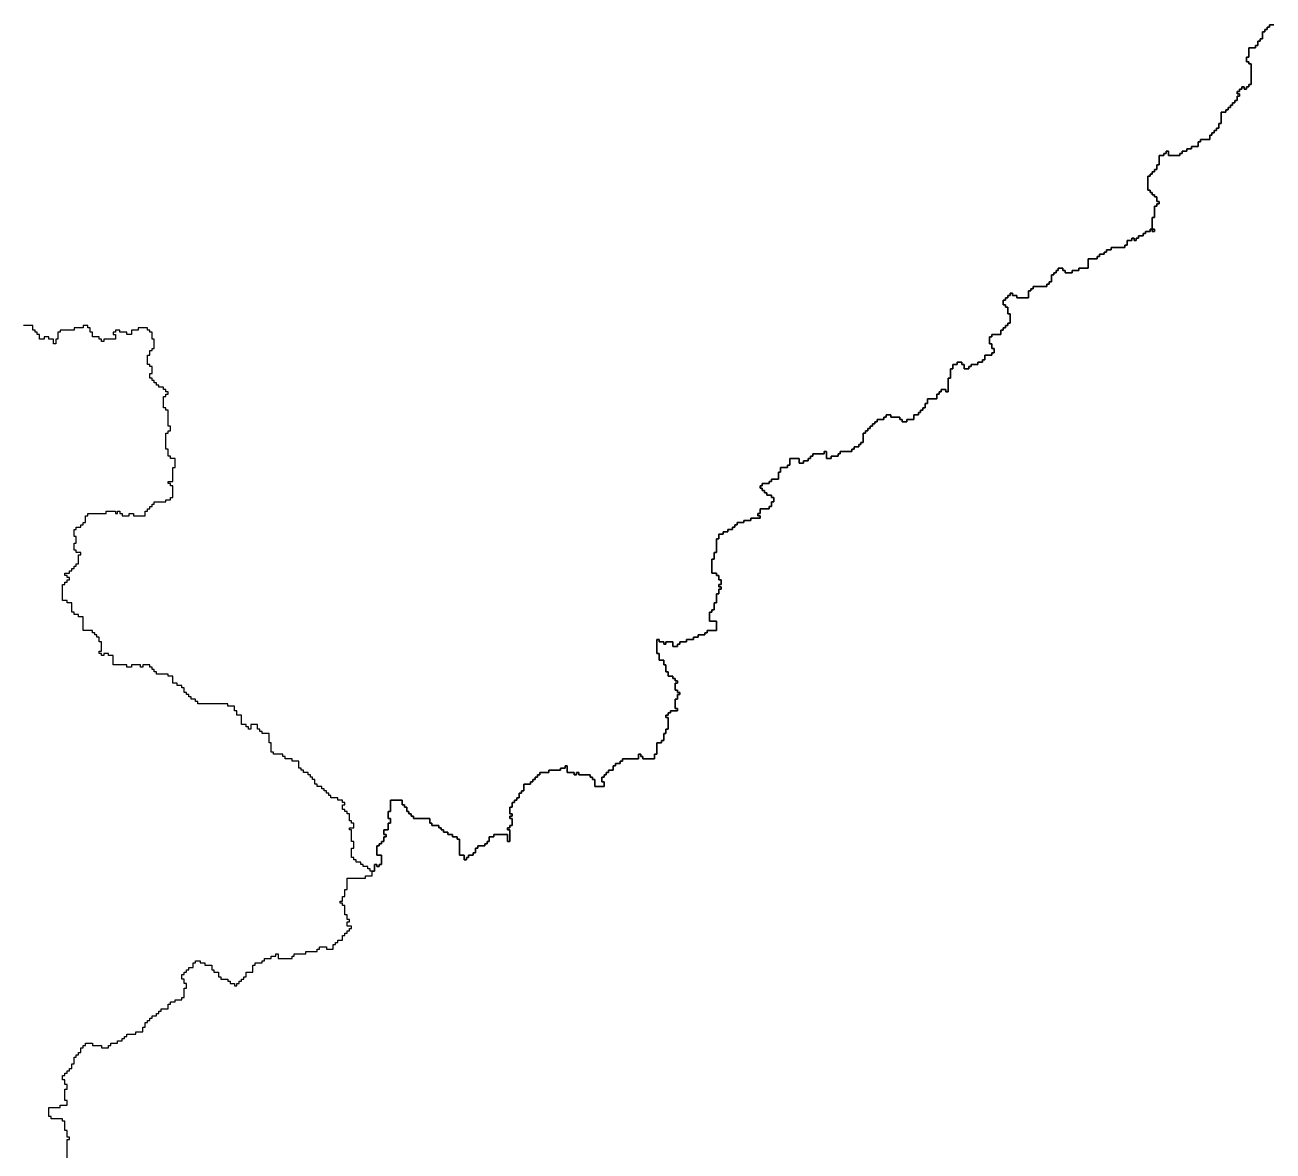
# Model space of a CAD drawing. Header units: inches. Extents: x -98695 to 376223, y 1122520 to 1501782.
# Drawn here: x -35347 to -18567, y 1339743 to 1354889 of the extents above; entities that cross this region are included whole.
import ezdxf

# ---------------------------------------------------------------- set-up
doc = ezdxf.new("R2010")
doc.units = ezdxf.units.IN
doc.header["$MEASUREMENT"] = 0
doc.layers.add('subs1', color=7, linetype='Continuous', true_color=0xc8dcf7)

msp = doc.modelspace()

# ---------------------------------------------------------------- linework, layer by layer
at = {"layer": 'subs1'}
for points in [[(-18555, 1354889, 0), (-18616, 1354889, 0), (-18616, 1354858, 0), (-18647, 1354858, 0), (-18647, 1354827, 0), (-18678, 1354827, 0), (-18678, 1354796, 0), (-18709, 1354796, 0), (-18709, 1354704, 0), (-18740, 1354704, 0), (-18740, 1354673, 0), (-18771, 1354673, 0), (-18771, 1354611, 0), (-18802, 1354611, 0), (-18802, 1354580, 0), (-18894, 1354580, 0), (-18894, 1354457, 0), (-18925, 1354457, 0), (-18925, 1354395, 0), (-18894, 1354395, 0), (-18894, 1354364, 0), (-18863, 1354364, 0), (-18863, 1354087, 0), (-18894, 1354087, 0), (-18894, 1354056, 0), (-18925, 1354056, 0), (-18925, 1354025, 0), (-18956, 1354025, 0), (-18956, 1354056, 0), (-18987, 1354056, 0), (-18987, 1354025, 0), (-19017, 1354025, 0), (-19017, 1353994, 0), (-19048, 1353994, 0), (-19048, 1353963, 0), (-19017, 1353963, 0), (-19017, 1353933, 0), (-19048, 1353933, 0), (-19048, 1353871, 0), (-19079, 1353871, 0), (-19079, 1353840, 0), (-19110, 1353840, 0), (-19110, 1353809, 0), (-19141, 1353809, 0), (-19141, 1353778, 0), (-19172, 1353778, 0), (-19172, 1353748, 0), (-19203, 1353748, 0), (-19203, 1353717, 0), (-19264, 1353717, 0), (-19264, 1353562, 0), (-19295, 1353562, 0), (-19295, 1353501, 0), (-19326, 1353501, 0), (-19326, 1353470, 0), (-19357, 1353470, 0), (-19357, 1353439, 0), (-19388, 1353439, 0), (-19388, 1353408, 0), (-19418, 1353408, 0), (-19418, 1353347, 0), (-19542, 1353347, 0), (-19542, 1353316, 0), (-19573, 1353316, 0), (-19573, 1353254, 0), (-19665, 1353254, 0), (-19665, 1353223, 0), (-19727, 1353223, 0), (-19727, 1353192, 0), (-19789, 1353192, 0), (-19789, 1353161, 0), (-19819, 1353161, 0), (-19819, 1353131, 0), (-19974, 1353131, 0), (-19974, 1353192, 0), (-20005, 1353192, 0), (-20005, 1353161, 0), (-20035, 1353161, 0), (-20035, 1353131, 0), (-20097, 1353131, 0), (-20097, 1353007, 0), (-20128, 1353007, 0), (-20128, 1352946, 0), (-20159, 1352946, 0), (-20159, 1352915, 0), (-20190, 1352915, 0), (-20190, 1352884, 0), (-20220, 1352884, 0), (-20220, 1352853, 0), (-20251, 1352853, 0), (-20251, 1352668, 0), (-20220, 1352668, 0), (-20220, 1352637, 0), (-20190, 1352637, 0), (-20190, 1352606, 0), (-20159, 1352606, 0), (-20159, 1352575, 0), (-20128, 1352575, 0), (-20128, 1352514, 0), (-20097, 1352514, 0), (-20097, 1352483, 0), (-20128, 1352483, 0), (-20128, 1352452, 0), (-20159, 1352452, 0), (-20159, 1352298, 0), (-20190, 1352298, 0), (-20190, 1352144, 0), (-20220, 1352144, 0), (-20220, 1352113, 0), (-20282, 1352113, 0), (-20282, 1352082, 0), (-20313, 1352082, 0), (-20313, 1352051, 0), (-20375, 1352051, 0), (-20375, 1352020, 0), (-20406, 1352020, 0), (-20406, 1351989, 0), (-20436, 1351989, 0), (-20436, 1352020, 0), (-20467, 1352020, 0), (-20467, 1351989, 0), (-20529, 1351989, 0), (-20529, 1351928, 0), (-20560, 1351928, 0), (-20560, 1351897, 0), (-20745, 1351897, 0), (-20745, 1351866, 0), (-20807, 1351866, 0), (-20807, 1351835, 0), (-20837, 1351835, 0), (-20837, 1351804, 0), (-20899, 1351804, 0), (-20899, 1351773, 0), (-20930, 1351773, 0), (-20930, 1351743, 0), (-21053, 1351743, 0), (-21053, 1351619, 0), (-21177, 1351619, 0), (-21177, 1351588, 0), (-21269, 1351588, 0), (-21269, 1351557, 0), (-21362, 1351557, 0), (-21362, 1351588, 0), (-21393, 1351588, 0), (-21393, 1351619, 0), (-21454, 1351619, 0), (-21454, 1351588, 0), (-21485, 1351588, 0), (-21485, 1351557, 0), (-21516, 1351557, 0), (-21516, 1351527, 0), (-21547, 1351527, 0), (-21547, 1351434, 0), (-21578, 1351434, 0), (-21578, 1351403, 0), (-21609, 1351403, 0), (-21609, 1351372, 0), (-21794, 1351372, 0), (-21794, 1351341, 0), (-21825, 1351341, 0), (-21825, 1351311, 0), (-21855, 1351311, 0), (-21855, 1351218, 0), (-22010, 1351218, 0), (-22010, 1351249, 0), (-22071, 1351249, 0), (-22071, 1351280, 0), (-22102, 1351280, 0), (-22102, 1351249, 0), (-22133, 1351249, 0), (-22133, 1351218, 0), (-22164, 1351218, 0), (-22164, 1351187, 0), (-22195, 1351187, 0), (-22195, 1351126, 0), (-22164, 1351126, 0), (-22164, 1351095, 0), (-22133, 1351095, 0), (-22133, 1351002, 0), (-22102, 1351002, 0), (-22102, 1350879, 0), (-22133, 1350879, 0), (-22133, 1350848, 0), (-22164, 1350848, 0), (-22164, 1350817, 0), (-22195, 1350817, 0), (-22195, 1350786, 0), (-22226, 1350786, 0), (-22226, 1350725, 0), (-22349, 1350725, 0), (-22349, 1350694, 0), (-22380, 1350694, 0), (-22380, 1350601, 0), (-22349, 1350601, 0), (-22349, 1350539, 0), (-22318, 1350539, 0), (-22318, 1350478, 0), (-22349, 1350478, 0), (-22349, 1350447, 0), (-22441, 1350447, 0), (-22441, 1350385, 0), (-22472, 1350385, 0), (-22472, 1350354, 0), (-22534, 1350354, 0), (-22534, 1350324, 0), (-22627, 1350324, 0), (-22627, 1350293, 0), (-22657, 1350293, 0), (-22657, 1350262, 0), (-22719, 1350262, 0), (-22719, 1350324, 0), (-22750, 1350324, 0), (-22750, 1350354, 0), (-22812, 1350354, 0), (-22812, 1350324, 0), (-22873, 1350324, 0), (-22873, 1350262, 0), (-22904, 1350262, 0), (-22904, 1350138, 0), (-22935, 1350138, 0), (-22935, 1349953, 0), (-22966, 1349953, 0), (-22966, 1349984, 0), (-23028, 1349984, 0), (-23028, 1349953, 0), (-23058, 1349953, 0), (-23058, 1349923, 0), (-23089, 1349923, 0), (-23089, 1349861, 0), (-23213, 1349861, 0), (-23213, 1349799, 0), (-23243, 1349799, 0), (-23243, 1349737, 0), (-23274, 1349737, 0), (-23274, 1349707, 0), (-23305, 1349707, 0), (-23305, 1349676, 0), (-23336, 1349676, 0), (-23336, 1349645, 0), (-23398, 1349645, 0), (-23398, 1349583, 0), (-23490, 1349583, 0), (-23490, 1349552, 0), (-23552, 1349552, 0), (-23552, 1349583, 0), (-23583, 1349583, 0), (-23583, 1349614, 0), (-23706, 1349614, 0), (-23706, 1349645, 0), (-23768, 1349645, 0), (-23768, 1349614, 0), (-23799, 1349614, 0), (-23799, 1349583, 0), (-23891, 1349583, 0), (-23891, 1349552, 0), (-23922, 1349552, 0), (-23922, 1349522, 0), (-23953, 1349522, 0), (-23953, 1349491, 0), (-23984, 1349491, 0), (-23984, 1349460, 0), (-24015, 1349460, 0), (-24015, 1349429, 0), (-24045, 1349429, 0), (-24045, 1349398, 0), (-24076, 1349398, 0), (-24076, 1349275, 0), (-24107, 1349275, 0), (-24107, 1349244, 0), (-24138, 1349244, 0), (-24138, 1349213, 0), (-24200, 1349213, 0), (-24200, 1349182, 0), (-24231, 1349182, 0), (-24231, 1349151, 0), (-24385, 1349151, 0), (-24385, 1349121, 0), (-24416, 1349121, 0), (-24416, 1349090, 0), (-24508, 1349090, 0), (-24508, 1349059, 0), (-24570, 1349059, 0), (-24570, 1349151, 0), (-24601, 1349151, 0), (-24601, 1349121, 0), (-24755, 1349121, 0), (-24755, 1349090, 0), (-24786, 1349090, 0), (-24786, 1349059, 0), (-24817, 1349059, 0), (-24817, 1349028, 0), (-24878, 1349028, 0), (-24878, 1348997, 0), (-24940, 1348997, 0), (-24940, 1349059, 0), (-25063, 1349059, 0), (-25063, 1348966, 0), (-25094, 1348966, 0), (-25094, 1348935, 0), (-25187, 1348935, 0), (-25187, 1348874, 0), (-25218, 1348874, 0), (-25218, 1348781, 0), (-25310, 1348781, 0), (-25310, 1348750, 0), (-25341, 1348750, 0), (-25341, 1348720, 0), (-25434, 1348720, 0), (-25434, 1348689, 0), (-25464, 1348689, 0), (-25464, 1348658, 0), (-25434, 1348658, 0), (-25434, 1348627, 0), (-25403, 1348627, 0), (-25403, 1348596, 0), (-25372, 1348596, 0), (-25372, 1348565, 0), (-25310, 1348565, 0), (-25310, 1348534, 0), (-25279, 1348534, 0), (-25279, 1348473, 0), (-25310, 1348473, 0), (-25310, 1348411, 0), (-25341, 1348411, 0), (-25341, 1348380, 0), (-25464, 1348380, 0), (-25464, 1348319, 0), (-25495, 1348319, 0), (-25495, 1348288, 0), (-25464, 1348288, 0), (-25464, 1348257, 0), (-25588, 1348257, 0), (-25588, 1348226, 0), (-25680, 1348226, 0), (-25680, 1348195, 0), (-25773, 1348195, 0), (-25773, 1348164, 0), (-25804, 1348164, 0), (-25804, 1348133, 0), (-25835, 1348133, 0), (-25835, 1348103, 0), (-25896, 1348103, 0), (-25896, 1348072, 0), (-25958, 1348072, 0), (-25958, 1348041, 0), (-26020, 1348041, 0), (-26020, 1347979, 0), (-26051, 1347979, 0), (-26051, 1347794, 0), (-26081, 1347794, 0), (-26081, 1347702, 0), (-26112, 1347702, 0), (-26112, 1347516, 0), (-26051, 1347516, 0), (-26051, 1347486, 0), (-26020, 1347486, 0), (-26020, 1347424, 0), (-25989, 1347424, 0), (-25989, 1347362, 0), (-26020, 1347362, 0), (-26020, 1347331, 0), (-25989, 1347331, 0), (-25989, 1347301, 0), (-26020, 1347301, 0), (-26020, 1347239, 0), (-26051, 1347239, 0), (-26051, 1347115, 0), (-26081, 1347115, 0), (-26081, 1347023, 0), (-26112, 1347023, 0), (-26112, 1346992, 0), (-26143, 1346992, 0), (-26143, 1346869, 0), (-26051, 1346869, 0), (-26051, 1346745, 0), (-26174, 1346745, 0), (-26174, 1346714, 0), (-26205, 1346714, 0), (-26205, 1346684, 0), (-26297, 1346684, 0), (-26297, 1346653, 0), (-26359, 1346653, 0), (-26359, 1346622, 0), (-26452, 1346622, 0), (-26452, 1346591, 0), (-26544, 1346591, 0), (-26544, 1346560, 0), (-26575, 1346560, 0), (-26575, 1346529, 0), (-26637, 1346529, 0), (-26637, 1346591, 0), (-26729, 1346591, 0), (-26729, 1346560, 0), (-26760, 1346560, 0), (-26760, 1346591, 0), (-26822, 1346591, 0), (-26822, 1346622, 0), (-26853, 1346622, 0), (-26853, 1346437, 0), (-26822, 1346437, 0), (-26822, 1346344, 0), (-26760, 1346344, 0), (-26760, 1346283, 0), (-26729, 1346283, 0), (-26729, 1346190, 0), (-26698, 1346190, 0), (-26698, 1346128, 0), (-26637, 1346128, 0), (-26637, 1346098, 0), (-26606, 1346098, 0), (-26606, 1346067, 0), (-26575, 1346067, 0), (-26575, 1346036, 0), (-26606, 1346036, 0), (-26606, 1345943, 0), (-26575, 1345943, 0), (-26575, 1345912, 0), (-26544, 1345912, 0), (-26544, 1345882, 0), (-26575, 1345882, 0), (-26575, 1345820, 0), (-26606, 1345820, 0), (-26606, 1345697, 0), (-26575, 1345697, 0), (-26575, 1345666, 0), (-26667, 1345666, 0), (-26667, 1345635, 0), (-26698, 1345635, 0), (-26698, 1345604, 0), (-26729, 1345604, 0), (-26729, 1345573, 0), (-26698, 1345573, 0), (-26698, 1345419, 0), (-26729, 1345419, 0), (-26729, 1345357, 0), (-26760, 1345357, 0), (-26760, 1345265, 0), (-26791, 1345265, 0), (-26791, 1345234, 0), (-26853, 1345234, 0), (-26853, 1345080, 0), (-26883, 1345080, 0), (-26883, 1345018, 0), (-27038, 1345018, 0), (-27038, 1345049, 0), (-27068, 1345049, 0), (-27068, 1345080, 0), (-27099, 1345080, 0), (-27099, 1345018, 0), (-27315, 1345018, 0), (-27315, 1344987, 0), (-27346, 1344987, 0), (-27346, 1344956, 0), (-27408, 1344956, 0), (-27408, 1344925, 0), (-27439, 1344925, 0), (-27439, 1344864, 0), (-27500, 1344864, 0), (-27500, 1344833, 0), (-27531, 1344833, 0), (-27531, 1344802, 0), (-27562, 1344802, 0), (-27562, 1344771, 0), (-27593, 1344771, 0), (-27593, 1344709, 0), (-27562, 1344709, 0), (-27562, 1344648, 0), (-27685, 1344648, 0), (-27685, 1344740, 0), (-27716, 1344740, 0), (-27716, 1344771, 0), (-27747, 1344771, 0), (-27747, 1344802, 0), (-27901, 1344802, 0), (-27901, 1344833, 0), (-27932, 1344833, 0), (-27932, 1344802, 0), (-27963, 1344802, 0), (-27963, 1344833, 0), (-28056, 1344833, 0), (-28056, 1344925, 0), (-28086, 1344925, 0), (-28086, 1344895, 0), (-28148, 1344895, 0), (-28148, 1344864, 0), (-28302, 1344864, 0), (-28302, 1344833, 0), (-28426, 1344833, 0), (-28426, 1344802, 0), (-28457, 1344802, 0), (-28457, 1344771, 0), (-28487, 1344771, 0), (-28487, 1344740, 0), (-28518, 1344740, 0), (-28518, 1344709, 0), (-28549, 1344709, 0), (-28549, 1344679, 0), (-28642, 1344679, 0), (-28642, 1344586, 0), (-28673, 1344586, 0), (-28673, 1344555, 0), (-28703, 1344555, 0), (-28703, 1344493, 0), (-28734, 1344493, 0), (-28734, 1344463, 0), (-28765, 1344463, 0), (-28765, 1344432, 0), (-28796, 1344432, 0), (-28796, 1344370, 0), (-28827, 1344370, 0), (-28827, 1344278, 0), (-28796, 1344278, 0), (-28796, 1344247, 0), (-28827, 1344247, 0), (-28827, 1344216, 0), (-28796, 1344216, 0), (-28796, 1344123, 0), (-28827, 1344123, 0), (-28827, 1344092, 0), (-28858, 1344092, 0), (-28858, 1344062, 0), (-28827, 1344062, 0), (-28827, 1343907, 0), (-28858, 1343907, 0), (-28858, 1344000, 0), (-29043, 1344000, 0), (-29043, 1343969, 0), (-29104, 1343969, 0), (-29104, 1343907, 0), (-29135, 1343907, 0), (-29135, 1343877, 0), (-29166, 1343877, 0), (-29166, 1343846, 0), (-29259, 1343846, 0), (-29259, 1343815, 0), (-29289, 1343815, 0), (-29289, 1343753, 0), (-29320, 1343753, 0), (-29320, 1343722, 0), (-29382, 1343722, 0), (-29382, 1343691, 0), (-29413, 1343691, 0), (-29413, 1343661, 0), (-29444, 1343661, 0), (-29444, 1343722, 0), (-29505, 1343722, 0), (-29505, 1343938, 0), (-29536, 1343938, 0), (-29536, 1343969, 0), (-29598, 1343969, 0), (-29598, 1344000, 0), (-29660, 1344000, 0), (-29660, 1344031, 0), (-29721, 1344031, 0), (-29721, 1344062, 0), (-29752, 1344062, 0), (-29752, 1344092, 0), (-29783, 1344092, 0), (-29783, 1344123, 0), (-29876, 1344123, 0), (-29876, 1344154, 0), (-29906, 1344154, 0), (-29906, 1344216, 0), (-30122, 1344216, 0), (-30122, 1344247, 0), (-30153, 1344247, 0), (-30153, 1344278, 0), (-30184, 1344278, 0), (-30184, 1344308, 0), (-30215, 1344308, 0), (-30215, 1344370, 0), (-30246, 1344370, 0), (-30246, 1344401, 0), (-30277, 1344401, 0), (-30277, 1344463, 0), (-30431, 1344463, 0), (-30431, 1344308, 0), (-30462, 1344308, 0), (-30462, 1344216, 0), (-30431, 1344216, 0), (-30431, 1344154, 0), (-30462, 1344154, 0), (-30462, 1344062, 0), (-30523, 1344062, 0), (-30523, 1344000, 0), (-30492, 1344000, 0), (-30492, 1343969, 0), (-30523, 1343969, 0), (-30523, 1343907, 0), (-30554, 1343907, 0), (-30554, 1343877, 0), (-30585, 1343877, 0), (-30585, 1343846, 0), (-30616, 1343846, 0), (-30616, 1343722, 0), (-30554, 1343722, 0), (-30554, 1343599, 0), (-30585, 1343599, 0), (-30585, 1343568, 0), (-30616, 1343568, 0), (-30616, 1343599, 0), (-30647, 1343599, 0), (-30647, 1343506, 0), (-30678, 1343506, 0), (-30708, 1343506, 0), (-30708, 1343537, 0), (-30739, 1343537, 0), (-30739, 1343568, 0), (-30801, 1343568, 0), (-30801, 1343599, 0), (-30832, 1343599, 0), (-30832, 1343630, 0), (-30893, 1343630, 0), (-30893, 1343661, 0), (-30924, 1343661, 0), (-30924, 1343691, 0), (-30955, 1343691, 0), (-30955, 1343815, 0), (-30924, 1343815, 0), (-30924, 1343907, 0), (-30955, 1343907, 0), (-30955, 1344062, 0), (-30986, 1344062, 0), (-30986, 1344092, 0), (-30924, 1344092, 0), (-30924, 1344154, 0), (-30955, 1344154, 0), (-30955, 1344185, 0), (-30986, 1344185, 0), (-30986, 1344278, 0), (-31017, 1344278, 0), (-31017, 1344308, 0), (-31048, 1344308, 0), (-31048, 1344339, 0), (-31079, 1344339, 0), (-31079, 1344401, 0), (-31048, 1344401, 0), (-31048, 1344432, 0), (-31079, 1344432, 0), (-31079, 1344463, 0), (-31140, 1344463, 0), (-31140, 1344493, 0), (-31233, 1344493, 0), (-31233, 1344524, 0), (-31264, 1344524, 0), (-31264, 1344555, 0), (-31294, 1344555, 0), (-31294, 1344586, 0), (-31325, 1344586, 0), (-31325, 1344617, 0), (-31356, 1344617, 0), (-31356, 1344648, 0), (-31418, 1344648, 0), (-31418, 1344679, 0), (-31449, 1344679, 0), (-31449, 1344740, 0), (-31480, 1344740, 0), (-31480, 1344771, 0), (-31510, 1344771, 0), (-31510, 1344802, 0), (-31541, 1344802, 0), (-31541, 1344833, 0), (-31603, 1344833, 0), (-31603, 1344864, 0), (-31634, 1344864, 0), (-31634, 1344895, 0), (-31665, 1344895, 0), (-31665, 1344987, 0), (-31757, 1344987, 0), (-31757, 1345018, 0), (-31850, 1345018, 0), (-31850, 1345049, 0), (-31881, 1345049, 0), (-31881, 1345080, 0), (-32004, 1345080, 0), (-32004, 1345110, 0), (-32035, 1345110, 0), (-32035, 1345234, 0), (-32066, 1345234, 0), (-32066, 1345357, 0), (-32158, 1345357, 0), (-32158, 1345388, 0), (-32189, 1345388, 0), (-32189, 1345419, 0), (-32220, 1345419, 0), (-32220, 1345481, 0), (-32312, 1345481, 0), (-32312, 1345419, 0), (-32343, 1345419, 0), (-32343, 1345450, 0), (-32374, 1345450, 0), (-32374, 1345481, 0), (-32436, 1345481, 0), (-32436, 1345604, 0), (-32498, 1345604, 0), (-32498, 1345666, 0), (-32528, 1345666, 0), (-32528, 1345727, 0), (-32621, 1345727, 0), (-32621, 1345758, 0), (-33022, 1345758, 0), (-33022, 1345789, 0), (-33053, 1345789, 0), (-33053, 1345820, 0), (-33114, 1345820, 0), (-33114, 1345851, 0), (-33145, 1345851, 0), (-33145, 1345882, 0), (-33176, 1345882, 0), (-33176, 1345912, 0), (-33207, 1345912, 0), (-33207, 1345974, 0), (-33238, 1345974, 0), (-33238, 1346005, 0), (-33300, 1346005, 0), (-33300, 1346036, 0), (-33361, 1346036, 0), (-33361, 1346128, 0), (-33423, 1346128, 0), (-33423, 1346159, 0), (-33577, 1346159, 0), (-33577, 1346190, 0), (-33608, 1346190, 0), (-33608, 1346221, 0), (-33639, 1346221, 0), (-33639, 1346252, 0), (-33670, 1346252, 0), (-33670, 1346283, 0), (-33762, 1346283, 0), (-33762, 1346252, 0), (-33793, 1346252, 0), (-33793, 1346283, 0), (-33916, 1346283, 0), (-33916, 1346252, 0), (-33978, 1346252, 0), (-33978, 1346283, 0), (-34163, 1346283, 0), (-34163, 1346406, 0), (-34225, 1346406, 0), (-34225, 1346437, 0), (-34287, 1346437, 0), (-34287, 1346406, 0), (-34317, 1346406, 0), (-34317, 1346437, 0), (-34348, 1346437, 0), (-34348, 1346468, 0), (-34317, 1346468, 0), (-34317, 1346591, 0), (-34348, 1346591, 0), (-34348, 1346653, 0), (-34379, 1346653, 0), (-34379, 1346684, 0), (-34410, 1346684, 0), (-34410, 1346714, 0), (-34441, 1346714, 0), (-34441, 1346745, 0), (-34564, 1346745, 0), (-34564, 1346930, 0), (-34626, 1346930, 0), (-34626, 1346961, 0), (-34688, 1346961, 0), (-34688, 1346992, 0), (-34718, 1346992, 0), (-34718, 1347115, 0), (-34780, 1347115, 0), (-34780, 1347146, 0), (-34842, 1347146, 0), (-34842, 1347362, 0), (-34811, 1347362, 0), (-34811, 1347393, 0), (-34780, 1347393, 0), (-34780, 1347424, 0), (-34749, 1347424, 0), (-34749, 1347455, 0), (-34780, 1347455, 0), (-34780, 1347486, 0), (-34811, 1347486, 0), (-34811, 1347516, 0), (-34749, 1347516, 0), (-34749, 1347547, 0), (-34718, 1347547, 0), (-34718, 1347578, 0), (-34688, 1347578, 0), (-34688, 1347609, 0), (-34657, 1347609, 0), (-34657, 1347640, 0), (-34626, 1347640, 0), (-34626, 1347763, 0), (-34595, 1347763, 0), (-34595, 1347794, 0), (-34657, 1347794, 0), (-34657, 1347825, 0), (-34688, 1347825, 0), (-34688, 1347917, 0), (-34657, 1347917, 0), (-34657, 1348010, 0), (-34688, 1348010, 0), (-34688, 1348103, 0), (-34657, 1348103, 0), (-34657, 1348133, 0), (-34595, 1348133, 0), (-34595, 1348164, 0), (-34564, 1348164, 0), (-34564, 1348195, 0), (-34533, 1348195, 0), (-34533, 1348288, 0), (-34503, 1348288, 0), (-34503, 1348319, 0), (-34256, 1348319, 0), (-34256, 1348349, 0), (-34132, 1348349, 0), (-34132, 1348319, 0), (-34102, 1348319, 0), (-34102, 1348349, 0), (-34071, 1348349, 0), (-34071, 1348319, 0), (-34040, 1348319, 0), (-34040, 1348288, 0), (-33947, 1348288, 0), (-33947, 1348319, 0), (-33886, 1348319, 0), (-33886, 1348288, 0), (-33731, 1348288, 0), (-33731, 1348349, 0), (-33701, 1348349, 0), (-33701, 1348380, 0), (-33670, 1348380, 0), (-33670, 1348411, 0), (-33639, 1348411, 0), (-33639, 1348442, 0), (-33608, 1348442, 0), (-33608, 1348473, 0), (-33454, 1348473, 0), (-33454, 1348504, 0), (-33392, 1348504, 0), (-33392, 1348534, 0), (-33361, 1348534, 0), (-33361, 1348689, 0), (-33392, 1348689, 0), (-33392, 1348720, 0), (-33423, 1348720, 0), (-33423, 1348750, 0), (-33361, 1348750, 0), (-33361, 1348935, 0), (-33330, 1348935, 0), (-33330, 1349059, 0), (-33392, 1349059, 0), (-33392, 1349090, 0), (-33423, 1349090, 0), (-33423, 1349182, 0), (-33454, 1349182, 0), (-33454, 1349398, 0), (-33423, 1349398, 0), (-33423, 1349429, 0), (-33392, 1349429, 0), (-33392, 1349491, 0), (-33423, 1349491, 0), (-33423, 1349707, 0), (-33454, 1349707, 0), (-33454, 1349737, 0), (-33485, 1349737, 0), (-33485, 1349892, 0), (-33454, 1349892, 0), (-33454, 1349923, 0), (-33423, 1349923, 0), (-33423, 1349953, 0), (-33454, 1349953, 0), (-33454, 1349984, 0), (-33485, 1349984, 0), (-33485, 1350015, 0), (-33546, 1350015, 0), (-33546, 1350046, 0), (-33577, 1350046, 0), (-33577, 1350077, 0), (-33608, 1350077, 0), (-33608, 1350108, 0), (-33639, 1350108, 0), (-33639, 1350138, 0), (-33670, 1350138, 0), (-33670, 1350200, 0), (-33639, 1350200, 0), (-33639, 1350293, 0), (-33670, 1350293, 0), (-33670, 1350324, 0), (-33701, 1350324, 0), (-33701, 1350447, 0), (-33670, 1350447, 0), (-33670, 1350509, 0), (-33639, 1350509, 0), (-33639, 1350539, 0), (-33608, 1350539, 0), (-33608, 1350663, 0), (-33639, 1350663, 0), (-33639, 1350755, 0), (-33670, 1350755, 0), (-33670, 1350786, 0), (-33701, 1350786, 0), (-33701, 1350817, 0), (-33824, 1350817, 0), (-33824, 1350786, 0), (-33916, 1350786, 0), (-33916, 1350725, 0), (-33978, 1350725, 0), (-33978, 1350755, 0), (-34071, 1350755, 0), (-34071, 1350786, 0), (-34132, 1350786, 0), (-34132, 1350755, 0), (-34163, 1350755, 0), (-34163, 1350725, 0), (-34132, 1350725, 0), (-34132, 1350663, 0), (-34287, 1350663, 0), (-34287, 1350632, 0), (-34317, 1350632, 0), (-34317, 1350663, 0), (-34348, 1350663, 0), (-34348, 1350694, 0), (-34441, 1350694, 0), (-34441, 1350755, 0), (-34472, 1350755, 0), (-34472, 1350817, 0), (-34503, 1350817, 0), (-34503, 1350848, 0), (-34564, 1350848, 0), (-34564, 1350817, 0), (-34688, 1350817, 0), (-34688, 1350786, 0), (-34873, 1350786, 0), (-34873, 1350755, 0), (-34904, 1350755, 0), (-34904, 1350663, 0), (-34934, 1350663, 0), (-34934, 1350601, 0), (-34965, 1350601, 0), (-34965, 1350663, 0), (-35027, 1350663, 0), (-35027, 1350694, 0), (-35089, 1350694, 0), (-35089, 1350663, 0), (-35150, 1350663, 0), (-35150, 1350725, 0), (-35181, 1350725, 0), (-35181, 1350755, 0), (-35212, 1350755, 0), (-35212, 1350786, 0), (-35243, 1350786, 0), (-35243, 1350848, 0), (-35366, 1350848, 0)], [(-34780, 1339651, 0), (-34780, 1339897, 0), (-34749, 1339897, 0), (-34749, 1339928, 0), (-34780, 1339928, 0), (-34780, 1340021, 0), (-34811, 1340021, 0), (-34811, 1340144, 0), (-34842, 1340144, 0), (-34842, 1340175, 0), (-34996, 1340175, 0), (-34996, 1340206, 0), (-35027, 1340206, 0), (-35027, 1340329, 0), (-34873, 1340329, 0), (-34873, 1340360, 0), (-34780, 1340360, 0), (-34780, 1340422, 0), (-34811, 1340422, 0), (-34811, 1340576, 0), (-34780, 1340576, 0), (-34780, 1340638, 0), (-34811, 1340638, 0), (-34811, 1340699, 0), (-34842, 1340699, 0), (-34842, 1340761, 0), (-34811, 1340761, 0), (-34811, 1340792, 0), (-34780, 1340792, 0), (-34780, 1340823, 0), (-34749, 1340823, 0), (-34749, 1340854, 0), (-34718, 1340854, 0), (-34718, 1340915, 0), (-34688, 1340915, 0), (-34688, 1341008, 0), (-34657, 1341008, 0), (-34657, 1341039, 0), (-34626, 1341039, 0), (-34626, 1341069, 0), (-34595, 1341069, 0), (-34595, 1341131, 0), (-34564, 1341131, 0), (-34564, 1341162, 0), (-34533, 1341162, 0), (-34533, 1341193, 0), (-34441, 1341193, 0), (-34441, 1341162, 0), (-34317, 1341162, 0), (-34317, 1341131, 0), (-34225, 1341131, 0), (-34225, 1341162, 0), (-34194, 1341162, 0), (-34194, 1341193, 0), (-34102, 1341193, 0), (-34102, 1341224, 0), (-34040, 1341224, 0), (-34040, 1341255, 0), (-34009, 1341255, 0), (-34009, 1341285, 0), (-33978, 1341285, 0), (-33978, 1341316, 0), (-33855, 1341316, 0), (-33855, 1341347, 0), (-33762, 1341347, 0), (-33762, 1341409, 0), (-33731, 1341409, 0), (-33731, 1341471, 0), (-33701, 1341471, 0), (-33701, 1341501, 0), (-33670, 1341501, 0), (-33670, 1341532, 0), (-33639, 1341532, 0), (-33639, 1341563, 0), (-33577, 1341563, 0), (-33577, 1341594, 0), (-33546, 1341594, 0), (-33546, 1341625, 0), (-33515, 1341625, 0), (-33515, 1341656, 0), (-33423, 1341656, 0), (-33423, 1341717, 0), (-33392, 1341717, 0), (-33392, 1341748, 0), (-33330, 1341748, 0), (-33330, 1341779, 0), (-33238, 1341779, 0), (-33238, 1341810, 0), (-33207, 1341810, 0), (-33207, 1341933, 0), (-33176, 1341933, 0), (-33176, 1341995, 0), (-33207, 1341995, 0), (-33207, 1342057, 0), (-33238, 1342057, 0), (-33238, 1342118, 0), (-33207, 1342118, 0), (-33207, 1342149, 0), (-33176, 1342149, 0), (-33176, 1342180, 0), (-33145, 1342180, 0), (-33145, 1342211, 0), (-33084, 1342211, 0), (-33084, 1342273, 0), (-33053, 1342273, 0), (-33053, 1342303, 0), (-32991, 1342303, 0), (-32991, 1342273, 0), (-32929, 1342273, 0), (-32929, 1342242, 0), (-32837, 1342242, 0), (-32837, 1342180, 0), (-32806, 1342180, 0), (-32806, 1342149, 0), (-32744, 1342149, 0), (-32744, 1342087, 0), (-32713, 1342087, 0), (-32713, 1342057, 0), (-32621, 1342057, 0), (-32621, 1342026, 0), (-32590, 1342026, 0), (-32590, 1341995, 0), (-32528, 1341995, 0), (-32528, 1341964, 0), (-32498, 1341964, 0), (-32498, 1341995, 0), (-32467, 1341995, 0), (-32467, 1342026, 0), (-32436, 1342026, 0), (-32436, 1342057, 0), (-32405, 1342057, 0), (-32405, 1342087, 0), (-32374, 1342087, 0), (-32374, 1342149, 0), (-32282, 1342149, 0), (-32282, 1342242, 0), (-32251, 1342242, 0), (-32251, 1342273, 0), (-32158, 1342273, 0), (-32158, 1342303, 0), (-32127, 1342303, 0), (-32127, 1342334, 0), (-32035, 1342334, 0), (-32035, 1342365, 0), (-31973, 1342365, 0), (-31973, 1342396, 0), (-31942, 1342396, 0), (-31942, 1342334, 0), (-31757, 1342334, 0), (-31757, 1342365, 0), (-31726, 1342365, 0), (-31726, 1342396, 0), (-31572, 1342396, 0), (-31572, 1342427, 0), (-31418, 1342427, 0), (-31418, 1342458, 0), (-31387, 1342458, 0), (-31387, 1342488, 0), (-31294, 1342488, 0), (-31294, 1342458, 0), (-31202, 1342458, 0), (-31202, 1342519, 0), (-31171, 1342519, 0), (-31171, 1342550, 0), (-31140, 1342550, 0), (-31140, 1342581, 0), (-31079, 1342581, 0), (-31079, 1342643, 0), (-31048, 1342643, 0), (-31048, 1342674, 0), (-31017, 1342674, 0), (-31017, 1342704, 0), (-30986, 1342704, 0), (-30986, 1342735, 0), (-30955, 1342735, 0), (-30955, 1342766, 0), (-31017, 1342766, 0), (-31017, 1342828, 0), (-30986, 1342828, 0), (-30986, 1342859, 0), (-31017, 1342859, 0), (-31017, 1342920, 0), (-31048, 1342920, 0), (-31048, 1343044, 0), (-31079, 1343044, 0), (-31079, 1343075, 0), (-31109, 1343075, 0), (-31109, 1343105, 0), (-31079, 1343105, 0), (-31079, 1343167, 0), (-31048, 1343167, 0), (-31048, 1343260, 0), (-31017, 1343260, 0), (-31017, 1343414, 0), (-30770, 1343414, 0), (-30770, 1343445, 0), (-30678, 1343445, 0), (-30678, 1343506, 0), (-30647, 1343506, 0), (-30647, 1343599, 0), (-30616, 1343599, 0), (-30616, 1343568, 0), (-30585, 1343568, 0), (-30585, 1343599, 0), (-30554, 1343599, 0), (-30554, 1343722, 0), (-30616, 1343722, 0), (-30616, 1343846, 0), (-30585, 1343846, 0), (-30585, 1343877, 0), (-30554, 1343877, 0), (-30554, 1343907, 0), (-30523, 1343907, 0), (-30523, 1343969, 0), (-30492, 1343969, 0), (-30492, 1344000, 0), (-30523, 1344000, 0), (-30523, 1344062, 0), (-30462, 1344062, 0), (-30462, 1344154, 0), (-30431, 1344154, 0), (-30431, 1344216, 0), (-30462, 1344216, 0), (-30462, 1344308, 0), (-30431, 1344308, 0), (-30431, 1344463, 0), (-30277, 1344463, 0), (-30277, 1344401, 0), (-30246, 1344401, 0), (-30246, 1344370, 0), (-30215, 1344370, 0), (-30215, 1344308, 0), (-30184, 1344308, 0), (-30184, 1344278, 0), (-30153, 1344278, 0), (-30153, 1344247, 0), (-30122, 1344247, 0), (-30122, 1344216, 0), (-29906, 1344216, 0), (-29906, 1344154, 0), (-29876, 1344154, 0), (-29876, 1344123, 0), (-29783, 1344123, 0), (-29783, 1344092, 0), (-29752, 1344092, 0), (-29752, 1344062, 0), (-29721, 1344062, 0), (-29721, 1344031, 0), (-29660, 1344031, 0), (-29660, 1344000, 0), (-29598, 1344000, 0), (-29598, 1343969, 0), (-29536, 1343969, 0), (-29536, 1343938, 0), (-29505, 1343938, 0), (-29505, 1343722, 0), (-29444, 1343722, 0), (-29444, 1343661, 0), (-29413, 1343661, 0), (-29413, 1343691, 0), (-29382, 1343691, 0), (-29382, 1343722, 0), (-29320, 1343722, 0), (-29320, 1343753, 0), (-29289, 1343753, 0), (-29289, 1343815, 0), (-29259, 1343815, 0), (-29259, 1343846, 0), (-29166, 1343846, 0), (-29166, 1343877, 0), (-29135, 1343877, 0), (-29135, 1343907, 0), (-29104, 1343907, 0), (-29104, 1343969, 0), (-29043, 1343969, 0), (-29043, 1344000, 0), (-28858, 1344000, 0), (-28858, 1343907, 0), (-28827, 1343907, 0), (-28827, 1344062, 0), (-28858, 1344062, 0), (-28858, 1344092, 0), (-28827, 1344092, 0), (-28827, 1344123, 0), (-28796, 1344123, 0), (-28796, 1344216, 0), (-28827, 1344216, 0), (-28827, 1344247, 0), (-28796, 1344247, 0), (-28796, 1344278, 0), (-28827, 1344278, 0), (-28827, 1344370, 0), (-28796, 1344370, 0), (-28796, 1344432, 0), (-28765, 1344432, 0), (-28765, 1344463, 0), (-28734, 1344463, 0), (-28734, 1344493, 0), (-28703, 1344493, 0), (-28703, 1344555, 0), (-28673, 1344555, 0), (-28673, 1344586, 0), (-28642, 1344586, 0), (-28642, 1344679, 0), (-28549, 1344679, 0), (-28549, 1344709, 0), (-28518, 1344709, 0), (-28518, 1344740, 0), (-28487, 1344740, 0), (-28487, 1344771, 0), (-28457, 1344771, 0), (-28457, 1344802, 0), (-28426, 1344802, 0), (-28426, 1344833, 0), (-28302, 1344833, 0), (-28302, 1344864, 0), (-28148, 1344864, 0), (-28148, 1344895, 0), (-28086, 1344895, 0), (-28086, 1344925, 0), (-28056, 1344925, 0), (-28056, 1344833, 0), (-27963, 1344833, 0), (-27963, 1344802, 0), (-27932, 1344802, 0), (-27932, 1344833, 0), (-27901, 1344833, 0), (-27901, 1344802, 0), (-27747, 1344802, 0), (-27747, 1344771, 0), (-27716, 1344771, 0), (-27716, 1344740, 0), (-27685, 1344740, 0), (-27685, 1344648, 0), (-27562, 1344648, 0), (-27562, 1344709, 0), (-27593, 1344709, 0), (-27593, 1344771, 0), (-27562, 1344771, 0), (-27562, 1344802, 0), (-27531, 1344802, 0), (-27531, 1344833, 0), (-27500, 1344833, 0), (-27500, 1344864, 0), (-27439, 1344864, 0), (-27439, 1344925, 0), (-27408, 1344925, 0), (-27408, 1344956, 0), (-27346, 1344956, 0), (-27346, 1344987, 0), (-27315, 1344987, 0), (-27315, 1345018, 0), (-27099, 1345018, 0), (-27099, 1345080, 0), (-27068, 1345080, 0), (-27068, 1345049, 0), (-27038, 1345049, 0), (-27038, 1345018, 0), (-26883, 1345018, 0), (-26883, 1345080, 0), (-26853, 1345080, 0), (-26853, 1345234, 0), (-26791, 1345234, 0), (-26791, 1345265, 0), (-26760, 1345265, 0), (-26760, 1345357, 0), (-26729, 1345357, 0), (-26729, 1345419, 0), (-26698, 1345419, 0), (-26698, 1345573, 0), (-26729, 1345573, 0), (-26729, 1345604, 0), (-26698, 1345604, 0), (-26698, 1345635, 0), (-26667, 1345635, 0), (-26667, 1345666, 0), (-26575, 1345666, 0), (-26575, 1345697, 0), (-26606, 1345697, 0), (-26606, 1345820, 0), (-26575, 1345820, 0), (-26575, 1345882, 0), (-26544, 1345882, 0), (-26544, 1345912, 0), (-26575, 1345912, 0), (-26575, 1345943, 0), (-26606, 1345943, 0), (-26606, 1346036, 0), (-26575, 1346036, 0), (-26575, 1346067, 0), (-26606, 1346067, 0), (-26606, 1346098, 0), (-26637, 1346098, 0), (-26637, 1346128, 0), (-26698, 1346128, 0), (-26698, 1346190, 0), (-26729, 1346190, 0), (-26729, 1346283, 0), (-26760, 1346283, 0), (-26760, 1346344, 0), (-26822, 1346344, 0), (-26822, 1346437, 0), (-26853, 1346437, 0), (-26853, 1346622, 0), (-26822, 1346622, 0), (-26822, 1346591, 0), (-26760, 1346591, 0), (-26760, 1346560, 0), (-26729, 1346560, 0), (-26729, 1346591, 0), (-26637, 1346591, 0), (-26637, 1346529, 0), (-26575, 1346529, 0), (-26575, 1346560, 0), (-26544, 1346560, 0), (-26544, 1346591, 0), (-26452, 1346591, 0), (-26452, 1346622, 0), (-26359, 1346622, 0), (-26359, 1346653, 0), (-26297, 1346653, 0), (-26297, 1346684, 0), (-26205, 1346684, 0), (-26205, 1346714, 0), (-26174, 1346714, 0), (-26174, 1346745, 0), (-26051, 1346745, 0), (-26051, 1346869, 0), (-26143, 1346869, 0), (-26143, 1346992, 0), (-26112, 1346992, 0), (-26112, 1347023, 0), (-26081, 1347023, 0), (-26081, 1347115, 0), (-26051, 1347115, 0), (-26051, 1347239, 0), (-26020, 1347239, 0), (-26020, 1347301, 0), (-25989, 1347301, 0), (-25989, 1347331, 0), (-26020, 1347331, 0), (-26020, 1347362, 0), (-25989, 1347362, 0), (-25989, 1347424, 0), (-26020, 1347424, 0), (-26020, 1347486, 0), (-26051, 1347486, 0), (-26051, 1347516, 0), (-26112, 1347516, 0), (-26112, 1347702, 0), (-26081, 1347702, 0), (-26081, 1347794, 0), (-26051, 1347794, 0), (-26051, 1347979, 0), (-26020, 1347979, 0), (-26020, 1348041, 0), (-25958, 1348041, 0), (-25958, 1348072, 0), (-25896, 1348072, 0), (-25896, 1348103, 0), (-25835, 1348103, 0), (-25835, 1348133, 0), (-25804, 1348133, 0), (-25804, 1348164, 0), (-25773, 1348164, 0), (-25773, 1348195, 0), (-25680, 1348195, 0), (-25680, 1348226, 0), (-25588, 1348226, 0), (-25588, 1348257, 0), (-25464, 1348257, 0), (-25464, 1348288, 0), (-25495, 1348288, 0), (-25495, 1348319, 0), (-25464, 1348319, 0), (-25464, 1348380, 0), (-25341, 1348380, 0), (-25341, 1348411, 0), (-25310, 1348411, 0), (-25310, 1348473, 0), (-25279, 1348473, 0), (-25279, 1348534, 0), (-25310, 1348534, 0), (-25310, 1348565, 0), (-25372, 1348565, 0), (-25372, 1348596, 0), (-25403, 1348596, 0), (-25403, 1348627, 0), (-25434, 1348627, 0), (-25434, 1348658, 0), (-25464, 1348658, 0), (-25464, 1348689, 0), (-25434, 1348689, 0), (-25434, 1348720, 0), (-25341, 1348720, 0), (-25341, 1348750, 0), (-25310, 1348750, 0), (-25310, 1348781, 0), (-25218, 1348781, 0), (-25218, 1348874, 0), (-25187, 1348874, 0), (-25187, 1348935, 0), (-25094, 1348935, 0), (-25094, 1348966, 0), (-25063, 1348966, 0), (-25063, 1349059, 0), (-24940, 1349059, 0), (-24940, 1348997, 0), (-24878, 1348997, 0), (-24878, 1349028, 0), (-24817, 1349028, 0), (-24817, 1349059, 0), (-24786, 1349059, 0), (-24786, 1349090, 0), (-24755, 1349090, 0), (-24755, 1349121, 0), (-24601, 1349121, 0), (-24601, 1349151, 0), (-24570, 1349151, 0), (-24570, 1349059, 0), (-24508, 1349059, 0), (-24508, 1349090, 0), (-24416, 1349090, 0), (-24416, 1349121, 0), (-24385, 1349121, 0), (-24385, 1349151, 0), (-24231, 1349151, 0), (-24231, 1349182, 0), (-24200, 1349182, 0), (-24200, 1349213, 0), (-24138, 1349213, 0), (-24138, 1349244, 0), (-24107, 1349244, 0), (-24107, 1349275, 0), (-24076, 1349275, 0), (-24076, 1349398, 0), (-24045, 1349398, 0), (-24045, 1349429, 0), (-24015, 1349429, 0), (-24015, 1349460, 0), (-23984, 1349460, 0), (-23984, 1349491, 0), (-23953, 1349491, 0), (-23953, 1349522, 0), (-23922, 1349522, 0), (-23922, 1349552, 0), (-23891, 1349552, 0), (-23891, 1349583, 0), (-23799, 1349583, 0), (-23799, 1349614, 0), (-23768, 1349614, 0), (-23768, 1349645, 0), (-23706, 1349645, 0), (-23706, 1349614, 0), (-23583, 1349614, 0), (-23583, 1349583, 0), (-23552, 1349583, 0), (-23552, 1349552, 0), (-23490, 1349552, 0), (-23490, 1349583, 0), (-23398, 1349583, 0), (-23398, 1349645, 0), (-23336, 1349645, 0), (-23336, 1349676, 0), (-23305, 1349676, 0), (-23305, 1349707, 0), (-23274, 1349707, 0), (-23274, 1349737, 0), (-23243, 1349737, 0), (-23243, 1349799, 0), (-23213, 1349799, 0), (-23213, 1349861, 0), (-23089, 1349861, 0), (-23089, 1349923, 0), (-23058, 1349923, 0), (-23058, 1349953, 0), (-23028, 1349953, 0), (-23028, 1349984, 0), (-22966, 1349984, 0), (-22966, 1349953, 0), (-22935, 1349953, 0), (-22935, 1350138, 0), (-22904, 1350138, 0), (-22904, 1350262, 0), (-22873, 1350262, 0), (-22873, 1350324, 0), (-22812, 1350324, 0), (-22812, 1350354, 0), (-22750, 1350354, 0), (-22750, 1350324, 0), (-22719, 1350324, 0), (-22719, 1350262, 0), (-22657, 1350262, 0), (-22657, 1350293, 0), (-22627, 1350293, 0), (-22627, 1350324, 0), (-22534, 1350324, 0), (-22534, 1350354, 0), (-22472, 1350354, 0), (-22472, 1350385, 0), (-22441, 1350385, 0), (-22441, 1350447, 0), (-22349, 1350447, 0), (-22349, 1350478, 0), (-22318, 1350478, 0), (-22318, 1350539, 0), (-22349, 1350539, 0), (-22349, 1350601, 0), (-22380, 1350601, 0), (-22380, 1350694, 0), (-22349, 1350694, 0), (-22349, 1350725, 0), (-22226, 1350725, 0), (-22226, 1350786, 0), (-22195, 1350786, 0), (-22195, 1350817, 0), (-22164, 1350817, 0), (-22164, 1350848, 0), (-22133, 1350848, 0), (-22133, 1350879, 0), (-22102, 1350879, 0), (-22102, 1351002, 0), (-22133, 1351002, 0), (-22133, 1351095, 0), (-22164, 1351095, 0), (-22164, 1351126, 0), (-22195, 1351126, 0), (-22195, 1351187, 0), (-22164, 1351187, 0), (-22164, 1351218, 0), (-22133, 1351218, 0), (-22133, 1351249, 0), (-22102, 1351249, 0), (-22102, 1351280, 0), (-22071, 1351280, 0), (-22071, 1351249, 0), (-22010, 1351249, 0), (-22010, 1351218, 0), (-21855, 1351218, 0), (-21855, 1351311, 0), (-21825, 1351311, 0), (-21825, 1351341, 0), (-21794, 1351341, 0), (-21794, 1351372, 0), (-21609, 1351372, 0), (-21609, 1351403, 0), (-21578, 1351403, 0), (-21578, 1351434, 0), (-21547, 1351434, 0), (-21547, 1351527, 0), (-21516, 1351527, 0), (-21516, 1351557, 0), (-21485, 1351557, 0), (-21485, 1351588, 0), (-21454, 1351588, 0), (-21454, 1351619, 0), (-21393, 1351619, 0), (-21393, 1351588, 0), (-21362, 1351588, 0), (-21362, 1351557, 0), (-21269, 1351557, 0), (-21269, 1351588, 0), (-21177, 1351588, 0), (-21177, 1351619, 0), (-21053, 1351619, 0), (-21053, 1351743, 0), (-20930, 1351743, 0), (-20930, 1351773, 0), (-20899, 1351773, 0), (-20899, 1351804, 0), (-20837, 1351804, 0), (-20837, 1351835, 0), (-20807, 1351835, 0), (-20807, 1351866, 0), (-20745, 1351866, 0), (-20745, 1351897, 0), (-20560, 1351897, 0), (-20560, 1351928, 0), (-20529, 1351928, 0), (-20529, 1351989, 0), (-20467, 1351989, 0), (-20467, 1352020, 0), (-20436, 1352020, 0), (-20436, 1351989, 0), (-20406, 1351989, 0), (-20406, 1352020, 0), (-20375, 1352020, 0), (-20375, 1352051, 0), (-20313, 1352051, 0), (-20313, 1352082, 0), (-20282, 1352082, 0), (-20282, 1352113, 0), (-20220, 1352113, 0), (-20220, 1352144, 0), (-20190, 1352144, 0), (-20190, 1352113, 0), (-20159, 1352113, 0), (-20159, 1352144, 0), (-20190, 1352144, 0), (-20190, 1352298, 0), (-20159, 1352298, 0), (-20159, 1352452, 0), (-20128, 1352452, 0), (-20128, 1352483, 0), (-20097, 1352483, 0), (-20097, 1352514, 0), (-20128, 1352514, 0), (-20128, 1352575, 0), (-20159, 1352575, 0), (-20159, 1352606, 0), (-20190, 1352606, 0), (-20190, 1352637, 0), (-20220, 1352637, 0), (-20220, 1352668, 0), (-20251, 1352668, 0), (-20251, 1352853, 0), (-20220, 1352853, 0), (-20220, 1352884, 0), (-20190, 1352884, 0), (-20190, 1352915, 0), (-20159, 1352915, 0), (-20159, 1352946, 0), (-20128, 1352946, 0), (-20128, 1353007, 0), (-20097, 1353007, 0), (-20097, 1353131, 0), (-20035, 1353131, 0), (-20035, 1353161, 0), (-20005, 1353161, 0), (-20005, 1353192, 0), (-19974, 1353192, 0), (-19974, 1353131, 0), (-19819, 1353131, 0), (-19819, 1353161, 0), (-19789, 1353161, 0), (-19789, 1353192, 0), (-19727, 1353192, 0), (-19727, 1353223, 0), (-19665, 1353223, 0), (-19665, 1353254, 0), (-19573, 1353254, 0), (-19573, 1353316, 0), (-19542, 1353316, 0), (-19542, 1353347, 0), (-19418, 1353347, 0), (-19418, 1353408, 0), (-19388, 1353408, 0), (-19388, 1353439, 0), (-19357, 1353439, 0), (-19357, 1353470, 0), (-19326, 1353470, 0), (-19326, 1353501, 0), (-19295, 1353501, 0), (-19295, 1353562, 0), (-19264, 1353562, 0), (-19264, 1353717, 0), (-19203, 1353717, 0), (-19203, 1353748, 0), (-19172, 1353748, 0), (-19172, 1353778, 0), (-19141, 1353778, 0), (-19141, 1353809, 0), (-19110, 1353809, 0), (-19110, 1353840, 0), (-19079, 1353840, 0), (-19079, 1353871, 0), (-19048, 1353871, 0), (-19048, 1353933, 0), (-19017, 1353933, 0), (-19017, 1353963, 0), (-19048, 1353963, 0), (-19048, 1353994, 0), (-19017, 1353994, 0), (-19017, 1354025, 0), (-18987, 1354025, 0), (-18987, 1354056, 0), (-18956, 1354056, 0), (-18956, 1354025, 0), (-18925, 1354025, 0), (-18925, 1354056, 0), (-18894, 1354056, 0), (-18894, 1354087, 0), (-18863, 1354087, 0), (-18863, 1354364, 0), (-18894, 1354364, 0), (-18894, 1354395, 0), (-18925, 1354395, 0), (-18925, 1354457, 0), (-18894, 1354457, 0), (-18894, 1354580, 0), (-18802, 1354580, 0), (-18802, 1354611, 0), (-18771, 1354611, 0), (-18771, 1354673, 0), (-18740, 1354673, 0), (-18740, 1354704, 0), (-18709, 1354704, 0), (-18709, 1354796, 0), (-18678, 1354796, 0), (-18678, 1354827, 0), (-18647, 1354827, 0), (-18647, 1354858, 0), (-18616, 1354858, 0), (-18616, 1354889, 0), (-18555, 1354889, 0)]]:
    msp.add_polyline3d(points, dxfattribs=at)
msp.add_polyline3d([(-20190, 1352144, 0), (-20159, 1352144, 0), (-20159, 1352113, 0), (-20190, 1352113, 0)], close=True, dxfattribs=at)

doc.saveas('drawing.dxf')
